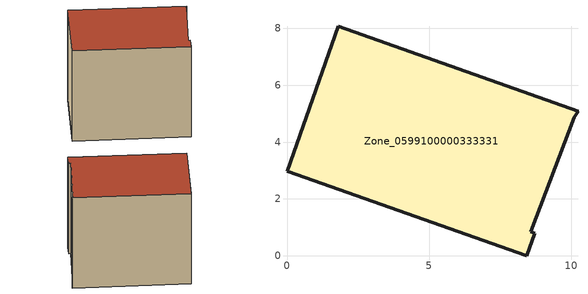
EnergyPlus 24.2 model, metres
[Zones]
Zone_0599100000333331
 floor ground (C_G): 0,2.98 1.81,8.08 10.24,5.09 10.11,4.88 8.58,0.84 8.72,0.8 8.44,0 z0.38
 wall outside (C_F): 1.81,8.08 0,2.98 8.44,0 8.72,0.8 8.58,0.84 10.11,4.88 10.24,5.09 1.81,8.08 z0.38:8.61
 roof outside (C_R): 8.58,0.84 10.11,4.88 10.24,5.09 1.81,8.08 0,2.98 8.44,0 8.72,0.8 z8.61
[BUILDING]
Pand.0599100000333331: North Axis=0; Terrain=City; Loads Convergence Tolerance Value=0.04; Temperature Convergence Tolerance Value=0.4; Solar Distribution=FullExterior; Maximum Number of Warmup Days=25; Minimum Number of Warmup Days=1
[Site:Location]
Rotterdam.The.Hague.AP_ZH_NLD Design_Conditions: Latitude=51.96; Longitude=4.45; Time Zone=1; Elevation=-4.5
[SITE:GROUNDTEMPERATURE:BUILDINGSURFACE]
18, 18, 18, 18, 18, 18, 18, 18, 18, 18, 18, 18
[MATERIAL] Thermal Absorptance=0.9; Solar Absorptance=0.7; Visible Absorptance=0.7
Name | Roughness | Thickness | Conductivity | Density | Specific Heat
G.TI.1975-1991 | MediumSmooth | 0.15 | 0.288461 | 540 | 1210
F.TI.1975-1991 | Rough | 0.3 | 0.230769 | 1920 | 840
R.TI.1975-1991 | MediumRough | 0.2 | 0.153846 | 1500 | 1000
[CONSTRUCTION]
C_G: G.TI.1975-1991
C_F: F.TI.1975-1991
C_R: R.TI.1975-1991
[ZONE]
Zone_0599100000333331: Type=1; Multiplier=1; Ceiling Height=Autocalculate; Volume=Autocalculate; Floor Area=autocalculate; Part of Total Floor Area=Yes
[ZONEINFILTRATION:DESIGNFLOWRATE]
Infil_Zone_0599100000333331: Zone or ZoneList or Space or SpaceList=Zone_0599100000333331; Schedule=AlwaysOn; Design Flow Rate Calculation Method=Flow/Area; Flow Rate per Floor Area=0.003; Constant Term Coefficient=1; Temperature Term Coefficient=0; Velocity Term Coefficient=0; Velocity Squared Term Coefficient=0
[HVACTEMPLATE:ZONE:IDEALLOADSAIRSYSTEM]
Zone_0599100000333331: Maximum Heating Supply Air Temperature=50; Minimum Cooling Supply Air Temperature=13; Maximum Heating Supply Air Humidity Ratio=0.0156; Minimum Cooling Supply Air Humidity Ratio=0.0077; Heating Limit=NoLimit; Cooling Limit=NoLimit; Dehumidification Control Type=ConstantSensibleHeatRatio; Cooling Sensible Heat Ratio=0.7; Dehumidification Setpoint=60; Humidification Control Type=None; Humidification Setpoint=30; Outdoor Air Method=None; Outdoor Air Flow Rate per Person=0.00944; Outdoor Air Flow Rate per Zone Floor Area=0; Outdoor Air Flow Rate per Zone=0; Demand Controlled Ventilation Type=None; Outdoor Air Economizer Type=NoEconomizer; Heat Recovery Type=None; Sensible Heat Recovery Effectiveness=0.7; Latent Heat Recovery Effectiveness=0.65
[ZONECONTROL:THERMOSTAT]
ThermostatControl_Zone_0599100000333331: Zone or ZoneList=Zone_0599100000333331; Control Type Schedule=DualSetpointControlType; Control 1=Thermostat_Zone_0599100000333331; Temperature Difference Between Cutout And Setpoint=0
[THERMOSTATSETPOINT:DUALSETPOINT]
Thermostat_Zone_0599100000333331: Heating Setpoint Temperature Schedule=HeatingSetpoint_Zone_0599100000333331; Cooling Setpoint Temperature Schedule=CoolingSetpoint_Zone_0599100000333331
[SCHEDULE:COMPACT]
HeatingSetpoint_Zone_0599100000333331: Through: 12/31, For: AllDays, Until: 24:00, 21
CoolingSetpoint_Zone_0599100000333331: Through: 12/31, For: AllDays, Until: 24:00, 24
DualSetpointControlType: Through: 12/31, For: AllDays, Until: 24:00, 4
AlwaysOn: Through: 12/31, For: AllDays, Until: 24:00, 1
